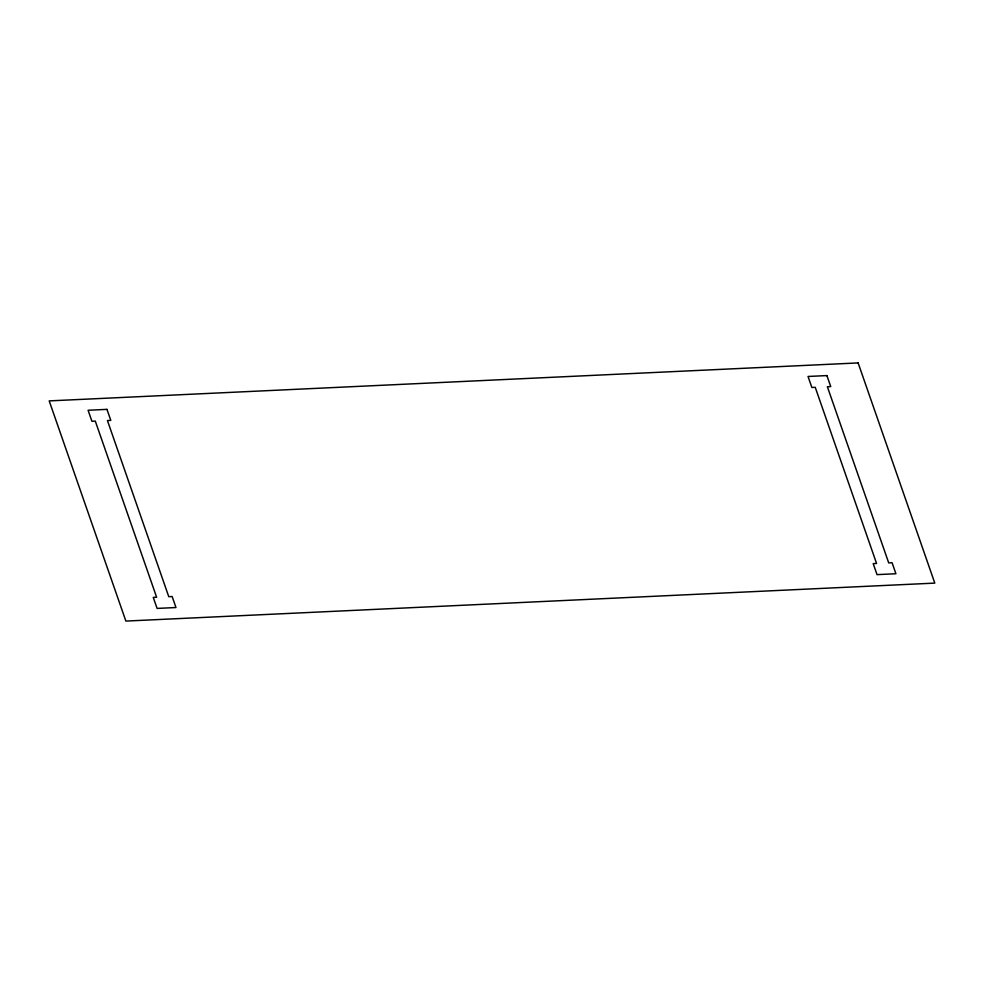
<?xml version="1.0" encoding="UTF-8"?>
<svg xmlns="http://www.w3.org/2000/svg" width="984" height="984" viewBox="0 0 984 984"><rect width="100%" height="100%" fill="white"/><g stroke="black" fill="none" stroke-linecap="round" stroke-linejoin="round"><path stroke-width="1.48" d="M858.122 362.924L49.2 400.894L125.878 621.076L934.8 583.106L858.122 362.924M106.961 409.369L88.093 410.254L91.918 421.263L95.288 421.103L156.628 597.251L153.258 597.411L157.096 608.419L175.976 607.534L172.138 596.525L168.768 596.685L107.428 420.537L110.798 420.377L106.961 409.369M826.904 375.581L808.036 376.466L811.861 387.475L815.232 387.315L876.572 563.463L873.202 563.623L877.039 574.631L895.907 573.746L892.082 562.737L888.712 562.897L827.372 386.749L830.742 386.589L826.904 375.581"/></g></svg>
